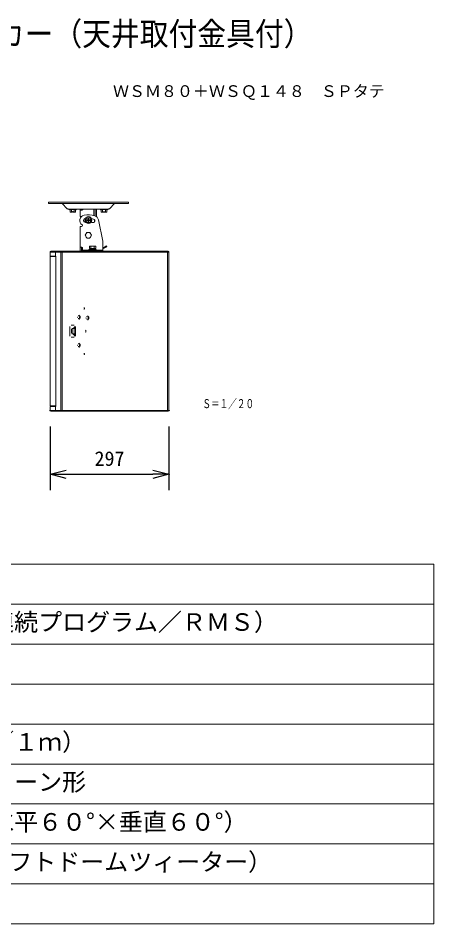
# Model space of a CAD drawing. Units: millimetres, scale not verified. Extents: x -63 to 62, y -57 to 57.
# Drawn here: x 10.5 to 62.5, y -56.5 to 56.8 of the extents above; entities that cross this region are included whole.
import ezdxf
from ezdxf.enums import TextEntityAlignment as Align

# ---------------------------------------------------------------- set-up
doc = ezdxf.new("R2010")
doc.units = ezdxf.units.MM
doc.header["$LTSCALE"] = 0.125
doc.header["$PDMODE"] = 32
doc.header["$PDSIZE"] = 0.0625
for name, color, linetype, lineweight in [('0-0_0', 7, 'Continuous', 25), ('0-1_WAKU', 1, 'Continuous', 18), ('0-4_GAIKEI', 1, 'Continuous', 18), ('0-5_SUNPO', 7, 'Continuous', 25)]:
    doc.layers.add(name, color=color, linetype=linetype, lineweight=lineweight)
for name, color, linetype in [('0-2_MOJI1', 7, 'Continuous'), ('0-3_TOUROKU', 7, 'Continuous'), ('0-6_DEFPOINTS', 7, 'Continuous')]:
    doc.layers.add(name, color=color, linetype=linetype)
doc.styles.add('ＭＳ ゴシック', font='')
doc.styles.get('ＭＳ ゴシック').set_extended_font_data('MS Gothic')

# ---------------------------------------------------------------- blocks, each defined once
blk = doc.blocks.new('_OPEN30')
at = {"layer": '0-0_0'}
blk.add_line((0, 0), (-1, 0), dxfattribs=at)
blk.add_lwpolyline([(-1, 0.26795), (0, 0), (-1, -0.26795)], dxfattribs=at)
blk = doc.blocks.new('D5')
at = {"layer": '0-5_SUNPO'}
for p, q in [((11.7085, 0.3986), (11.7085, -7.6014)), ((26.5585, 0.3986), (26.5585, -7.6014)), ((13.7085, -5.6014), (24.5585, -5.6014))]:
    blk.add_line(p, q, dxfattribs=at)
at = {"layer": '0-6_DEFPOINTS'}
for p in [(11.7085, 2.3986), (26.5585, 2.3986), (26.5585, -5.6014)]:
    blk.add_point(p, dxfattribs=at)
at = {"layer": '0-5_SUNPO', "xscale": 2, "yscale": 2, "rotation": 180}
blk.add_blockref('_OPEN30', (11.7085, -5.6014), dxfattribs=at)
at = {"layer": '0-5_SUNPO', "xscale": 2, "yscale": 2}
blk.add_blockref('_OPEN30', (26.5585, -5.6014), dxfattribs=at)
at = {"layer": '0-5_SUNPO', "style": 'ＭＳ ゴシック'}
blk.add_text('297', height=1.833, dxfattribs=at).set_placement((17.2585, -5.1014), align=Align.BOTTOM_LEFT)

msp = doc.modelspace()

# ---------------------------------------------------------------- linework, layer by layer
at = {"layer": '0-1_WAKU', "color": 4}
for p, q in [((62.4995, -11.504), (-62.5005, -11.504)), ((62.4995, -56.504), (62.4995, -11.504)), ((-62.5005, -56.504), (62.4995, -56.504))]:
    msp.add_line(p, q, dxfattribs=at)
at = {"layer": '0-1_WAKU'}
for p, q in [((-62.5005, -16.504), (62.4995, -16.504)), ((-62.5005, -21.504), (62.4995, -21.504)), ((-62.5005, -26.504), (62.4995, -26.504)), ((-62.5005, -31.504), (62.4995, -31.504)), ((-62.5005, -36.504), (62.4995, -36.504)), ((-62.5005, -41.504), (62.4995, -41.504)), ((-62.5005, -46.504), (62.4995, -46.504)), ((-62.5005, -51.504), (62.4995, -51.504))]:
    msp.add_line(p, q, dxfattribs=at)
at = {"layer": '0-4_GAIKEI', "color": 7}
for p, q in [((14.284, 33.7627), (14.284, 33.6027)), ((24.284, 33.7627), (14.284, 33.7627)), ((24.284, 33.6027), (14.284, 33.6027)), ((16.6522, 32.9596), (16.009, 33.6027)), ((21.8028, 32.9127), (16.7653, 32.9127)), ((18.259, 31.9827), (18.259, 32.8727)), ((18.609, 32.8827), (18.609, 32.9127)), ((19.959, 32.1167), (19.959, 32.9127)), ((20.309, 32.9127), (20.309, 31.9558)), ((21.9159, 32.9596), (22.5558, 33.5994)), ((24.284, 33.7627), (24.284, 33.6027)), ((18.4274, 31.9827), (18.259, 31.9827)), ((18.2639, 32.7827), (18.509, 32.7827)), ((18.249, 27.6327), (18.249, 30.7327)), ((18.249, 30.7327), (18.424, 30.7327)), ((20.536, 31.5785), (21.109, 28.8827)), ((21.109, 27.6327), (21.109, 28.8827)), ((14.491, 27.5328), (14.491, 27.0336)), ((29.2592, 27.6327), (14.5909, 27.6327)), ((18.459, 28.1327), (18.249, 28.1327)), ((18.559, 27.6327), (18.559, 28.0327)), ((18.559, 27.7927), (21.109, 27.7927)), ((29.359, 11.3043), (29.359, 27.5328)), ((14.509, 26.9237), (14.509, 8.3417)), ((29.359, 7.7326), (29.359, 11.3043)), ((14.491, 7.7326), (14.491, 8.2318)), ((29.2592, 7.6327), (14.5909, 7.6327))]:
    msp.add_line(p, q, dxfattribs=at)
at = {"layer": '0-4_GAIKEI'}
for p, q in [((16.8965, 32.9127), (16.8965, 32.8627)), ((16.8965, 32.8627), (16.9876, 32.7898)), ((17.7715, 32.8627), (16.8965, 32.8627)), ((17.7715, 32.8627), (17.6805, 32.7898)), ((17.7715, 32.9127), (17.7715, 32.8627)), ((18.2588, 32.8827), (18.4189, 32.8827)), ((18.2603, 32.8927), (18.2603, 32.9127)), ((18.2603, 32.8927), (18.5678, 32.8927)), ((18.419, 32.8727), (18.419, 32.7827)), ((18.5678, 32.8927), (18.5678, 32.9127)), ((20.0003, 32.8927), (20.0003, 32.9127)), ((20.0003, 32.8927), (20.3078, 32.8927)), ((20.149, 32.0552), (20.149, 32.8927)), ((20.3078, 32.8927), (20.3078, 32.9127)), ((20.7965, 32.9127), (20.7965, 32.8627)), ((20.7965, 32.8627), (20.8876, 32.7898)), ((21.6715, 32.8627), (20.7965, 32.8627)), ((21.6715, 32.8627), (21.5805, 32.7898)), ((21.6715, 32.9127), (21.6715, 32.8627)), ((16.9876, 32.7898), (16.9876, 32.5309)), ((16.9876, 32.5309), (17.0376, 32.5127)), ((17.299, 32.5127), (17.0377, 32.5127)), ((17.1608, 32.7898), (17.1608, 32.5309)), ((17.299, 32.5127), (17.299, 32.6027)), ((17.299, 32.6027), (17.369, 32.6027)), ((17.369, 32.5127), (17.369, 32.6027)), ((17.6304, 32.5127), (17.369, 32.5127)), ((17.5073, 32.7898), (17.5073, 32.5309)), ((17.6805, 32.5309), (17.6305, 32.5127)), ((17.6805, 32.7898), (17.6805, 32.5309)), ((19.1108, 31.8327), (18.9376, 31.5327)), ((19.1108, 31.8327), (19.4573, 31.8327)), ((19.249, 31.8327), (19.249, 31.5677)), ((19.319, 31.5677), (19.319, 31.8327)), ((19.6305, 31.5327), (19.4573, 31.8327)), ((20.2736, 31.9827), (20.309, 31.9827)), ((20.8876, 32.7898), (20.8876, 32.5309)), ((20.8876, 32.5309), (20.9376, 32.5127)), ((21.199, 32.5127), (20.9377, 32.5127)), ((21.0608, 32.7898), (21.0608, 32.5309)), ((21.199, 32.5127), (21.199, 32.6027)), ((21.199, 32.6027), (21.269, 32.6027)), ((21.269, 32.5127), (21.269, 32.6027)), ((21.5304, 32.5127), (21.269, 32.5127)), ((21.4073, 32.7898), (21.4073, 32.5309)), ((21.5805, 32.5309), (21.5305, 32.5127)), ((21.5805, 32.7898), (21.5805, 32.5309)), ((18.9376, 31.5327), (19.1108, 31.2327)), ((19.1108, 31.2327), (19.4573, 31.2327)), ((19.249, 31.5677), (19.1215, 31.5677)), ((19.1215, 31.5677), (19.1215, 31.4977)), ((19.1215, 31.4977), (19.249, 31.4977)), ((19.249, 31.4977), (19.249, 31.2327)), ((19.4465, 31.5677), (19.319, 31.5677)), ((19.319, 31.4977), (19.4465, 31.4977)), ((19.319, 31.2327), (19.319, 31.4977)), ((19.4465, 31.4977), (19.4465, 31.5677)), ((19.4573, 31.2327), (19.6305, 31.5327)), ((20.049, 31.3026), (20.049, 31.5767)), ((19.082, 29.9827), (18.8799, 29.6327)), ((18.8799, 29.6327), (19.082, 29.2827)), ((19.4861, 29.9827), (19.082, 29.9827)), ((19.6882, 29.6327), (19.4861, 29.9827)), ((19.4861, 29.2827), (19.6882, 29.6327)), ((19.082, 29.2827), (19.4861, 29.2827)), ((14.491, 27.5328), (29.359, 27.5328)), ((15.1903, 27.0336), (15.1903, 27.5328)), ((15.8383, 27.5328), (15.8383, 7.7326)), ((16.0209, 27.5328), (16.0209, 7.7326)), ((18.409, 27.6327), (18.409, 28.1327)), ((19.359, 27.8727), (19.359, 27.7927)), ((19.3591, 27.8727), (20.259, 27.8727)), ((19.4049, 28.2545), (19.4549, 28.2727)), ((19.4049, 27.9727), (19.4049, 28.2545)), ((19.4049, 27.9727), (20.2132, 27.9727)), ((19.4465, 27.9727), (19.4465, 27.8727)), ((19.4549, 28.2727), (20.1632, 28.2727)), ((19.607, 27.9727), (19.607, 28.2545)), ((20.0111, 27.9727), (20.0111, 28.2545)), ((20.2132, 28.2545), (20.1632, 28.2727)), ((20.1715, 27.9727), (20.1715, 27.8727)), ((20.2132, 27.9727), (20.2132, 28.2545)), ((20.259, 27.8727), (20.259, 27.7927)), ((21.109, 28.0368), (21.555, 28.2943)), ((21.109, 27.9214), (21.605, 28.2077)), ((21.605, 28.2077), (21.555, 28.2943)), ((29.1671, 7.7326), (29.1671, 27.5328)), ((14.491, 27.0336), (15.1996, 27.0336)), ((14.569, 26.9837), (15.1996, 26.9837)), ((15.1996, 8.2318), (15.1996, 27.0336)), ((17.8905, 19.4027), (17.9262, 19.4027)), ((17.9262, 19.3627), (17.8905, 19.3627)), ((18.0226, 19.5377), (18.0617, 19.5377)), ((18.03, 19.5377), (18.03, 19.5027)), ((18.03, 19.2627), (18.03, 19.2277)), ((18.1259, 19.615), (18.111, 19.6219)), ((18.1279, 19.4027), (18.1938, 19.4027)), ((18.1279, 19.3627), (18.1938, 19.3627)), ((18.1621, 19.4027), (18.1621, 19.3627)), ((18.9608, 19.3248), (18.9965, 19.3248)), ((18.9965, 19.2848), (18.9608, 19.2848)), ((19.0929, 19.4598), (19.132, 19.4598)), ((19.1003, 19.4598), (19.1003, 19.4248)), ((19.1962, 19.5371), (19.1812, 19.544)), ((19.1981, 19.3248), (19.264, 19.3248)), ((19.1981, 19.2848), (19.264, 19.2848)), ((19.2324, 19.3248), (19.2324, 19.2848)), ((16.9751, 17.0327), (16.9751, 18.2327)), ((17.1218, 18.3827), (17.513, 18.3827)), ((17.535, 17.9702), (17.535, 18.2327)), ((17.6598, 17.0327), (17.6598, 18.2327)), ((18.0617, 19.2277), (18.0226, 19.2277)), ((18.1259, 19.1504), (18.111, 19.1435)), ((19.132, 19.1498), (19.0929, 19.1498)), ((19.1003, 19.1848), (19.1003, 19.1498)), ((19.1962, 19.0724), (19.1812, 19.0655)), ((17.1608, 17.8702), (17.1608, 17.3952)), ((17.203, 17.9702), (17.5956, 17.9702)), ((17.5956, 17.2952), (17.203, 17.2952)), ((17.3367, 17.2952), (17.3367, 17.9702)), ((17.4127, 18.0702), (17.4127, 17.9702)), ((17.535, 18.0702), (17.4127, 18.0702)), ((17.4127, 17.2952), (17.4127, 17.1952)), ((17.4127, 17.1952), (17.535, 17.1952)), ((17.535, 17.0327), (17.535, 17.2952)), ((17.5957, 17.2952), (17.5957, 17.9702)), ((17.1218, 16.8827), (17.513, 16.8827)), ((17.8905, 15.9027), (17.9262, 15.9027)), ((17.9262, 15.8627), (17.8905, 15.8627)), ((18.0226, 16.0377), (18.0617, 16.0377)), ((18.03, 16.0377), (18.03, 16.0027)), ((18.1259, 16.115), (18.111, 16.1219)), ((18.1279, 15.9027), (18.1938, 15.9027)), ((18.1279, 15.8627), (18.1938, 15.8627)), ((18.1621, 15.9027), (18.1621, 15.8627)), ((18.0617, 15.7277), (18.0226, 15.7277)), ((18.03, 15.7627), (18.03, 15.7277)), ((18.1259, 15.6504), (18.111, 15.6435)), ((14.491, 8.2318), (15.1996, 8.2318)), ((14.569, 8.2817), (15.1996, 8.2817)), ((15.1903, 8.2318), (15.1903, 7.7326)), ((14.491, 7.7326), (29.359, 7.7326))]:
    msp.add_line(p, q, dxfattribs=at)
for points in [[(18.7875, 20.4827), (18.7863, 20.5034), (18.7826, 20.5244), (18.7763, 20.5448), (18.7677, 20.5643), (18.7572, 20.5821), (18.7441, 20.5991)], [(18.7441, 20.3663), (18.7567, 20.3825), (18.7676, 20.4008), (18.7762, 20.4202), (18.7825, 20.4406), (18.7862, 20.461), (18.7875, 20.4827)], [(18.1259, 19.615), (18.1862, 19.5759), (18.2332, 19.521), (18.2631, 19.4548), (18.2734, 19.3827)], [(18.2734, 19.3827), (18.2631, 19.3106), (18.2332, 19.2444), (18.1862, 19.1895), (18.1259, 19.1504)], [(19.1962, 19.5371), (19.2564, 19.4979), (19.3035, 19.4431), (19.3334, 19.3769), (19.3436, 19.3048), (19.3334, 19.2326), (19.3035, 19.1664), (19.2564, 19.1116), (19.1962, 19.0724)], [(18.9831, 17.6327), (18.9819, 17.6534), (18.9782, 17.6744), (18.972, 17.6948), (18.9634, 17.7143), (18.9528, 17.7321), (18.9397, 17.7491)], [(18.9397, 17.5163), (18.9523, 17.5325), (18.9632, 17.5508), (18.9718, 17.5702), (18.9781, 17.5906), (18.9818, 17.611), (18.9831, 17.6327)], [(18.1259, 16.115), (18.1862, 16.0759), (18.2332, 16.021), (18.2631, 15.9548), (18.2734, 15.8827)], [(18.2734, 15.8827), (18.2631, 15.8106), (18.2332, 15.7444), (18.1862, 15.6895), (18.1259, 15.6504)], [(18.7875, 14.7827), (18.7863, 14.8034), (18.7826, 14.8244), (18.7763, 14.8448), (18.7677, 14.8643), (18.7572, 14.8821), (18.7441, 14.8991)], [(18.7441, 14.6663), (18.7567, 14.6825), (18.7676, 14.7008), (18.7762, 14.7202), (18.7825, 14.7406), (18.7862, 14.761), (18.7875, 14.7827)]]:
    msp.add_lwpolyline(points, dxfattribs=at)
msp.add_circle((19.284, 31.5327), 0.4375, dxfattribs=at)
at = {"layer": '0-4_GAIKEI', "color": 7}
for centre, radius, start, end in [((16.7653, 33.0727), 0.16, 225, 270), ((18.059, 32.8727), 0.2, 0, 11.54631), ((18.509, 32.8827), 0.1, 270, 0), ((21.8028, 33.0727), 0.16, 270, 315), ((18.889, 31.4912), 0.675, 102, 234.46433), ((19.284, 29.6327), 2.575, 71.85415, 102), ((19.8758, 31.4382), 0.675, 12, 71.85415), ((18.424, 30.8577), 0.125, 270, 355.98082), ((18.424, 30.8402), 0.125, 4.01918, 54.46433), ((18.889, 31.4912), 0.225, 102, 282), ((19.284, 29.6327), 2.125, 100.7145, 102), ((19.284, 29.6327), 1.675, 72, 77.92702), ((19.284, 29.6327), 2.125, 72, 79.2855), ((19.8712, 31.4397), 0.225, 252, 72), ((14.5908, 27.5328), 0.0998, 90, 180), ((18.459, 28.0327), 0.1, 0, 90), ((29.2592, 27.5328), 0.0998, 0, 90), ((14.569, 26.9237), 0.0599, 90, 180), ((14.569, 8.3417), 0.0599, 180, 270), ((14.5908, 7.7326), 0.0998, 180, 270), ((29.2592, 7.7326), 0.0998, 270, 0)]:
    msp.add_arc(centre, radius, start, end, dxfattribs=at)
at = {"layer": '0-4_GAIKEI'}
for centre, radius, start, end in [((18.059, 32.8727), 0.36, 0, 3.19658), ((19.284, 31.5327), 0.2964, 96.78128, 263.21872), ((19.284, 31.5327), 0.2964, 276.78128, 83.21872), ((19.284, 29.6327), 0.3542, 158.77493, 201.22507), ((19.284, 29.6327), 0.3542, 98.77493, 141.22507), ((19.284, 29.6327), 0.3542, 38.77493, 81.22507), ((19.284, 29.6327), 0.3542, 338.77493, 21.22507), ((19.284, 29.6327), 0.3542, 218.77493, 261.22507), ((19.284, 29.6327), 0.3542, 278.77493, 321.22507)]:
    msp.add_arc(centre, radius, start, end, dxfattribs=at)

# ---------------------------------------------------------------- block references
at = {"layer": '0-5_SUNPO'}
msp.add_blockref('D5', (2.8006, 5.334), dxfattribs=at)

# ---------------------------------------------------------------- texts
at = {"layer": '0-2_MOJI1', "style": 'ＭＳ ゴシック', "width": 0.9}
msp.add_text('２０ｃｍ\u3000２ウェイスピーカー（天井取付金具付）', height=2.933, dxfattribs=at).set_placement((-35.5005, 52.496), align=Align.BOTTOM_LEFT)
at = {"layer": '0-2_MOJI1', "style": 'ＭＳ ゴシック'}
for s, p in [('１６０Ｗ／８０Ｗ（連続プログラム／ＲＭＳ）', (-20.0005, -20.504)), ('９４．５ｄＢ（１Ｗ／１ｍ）', (-20.0005, -35.504)), ('低域用：２０ｃｍ\u3000コーン形', (-20.0005, -40.504)), ('高域用：ホーン形（水平６０°×垂直６０°）', (-20.0005, -45.504)), ('\u3000\u3000\u3000（φ２５ｍｍソフトドームツィーター）', (-20.0005, -50.504))]:
    msp.add_text(s, height=2.199, dxfattribs=at).set_placement(p, align=Align.BOTTOM_LEFT)
at = {"layer": '0-3_TOUROKU', "style": 'ＭＳ ゴシック'}
msp.add_text('ＷＳＭ８０＋ＷＳＱ１４８\u3000ＳＰタテ', height=1.466, dxfattribs=at).set_placement((22.3661, 46.496), align=Align.BOTTOM_LEFT)
at = {"layer": '0-3_TOUROKU', "style": 'ＭＳ ゴシック', "width": 0.7}
msp.add_text('Ｓ＝１／２０', height=1.1, dxfattribs=at).set_placement((33.5476, 7.6815), align=Align.BOTTOM_LEFT)

doc.saveas('drawing.dxf')
